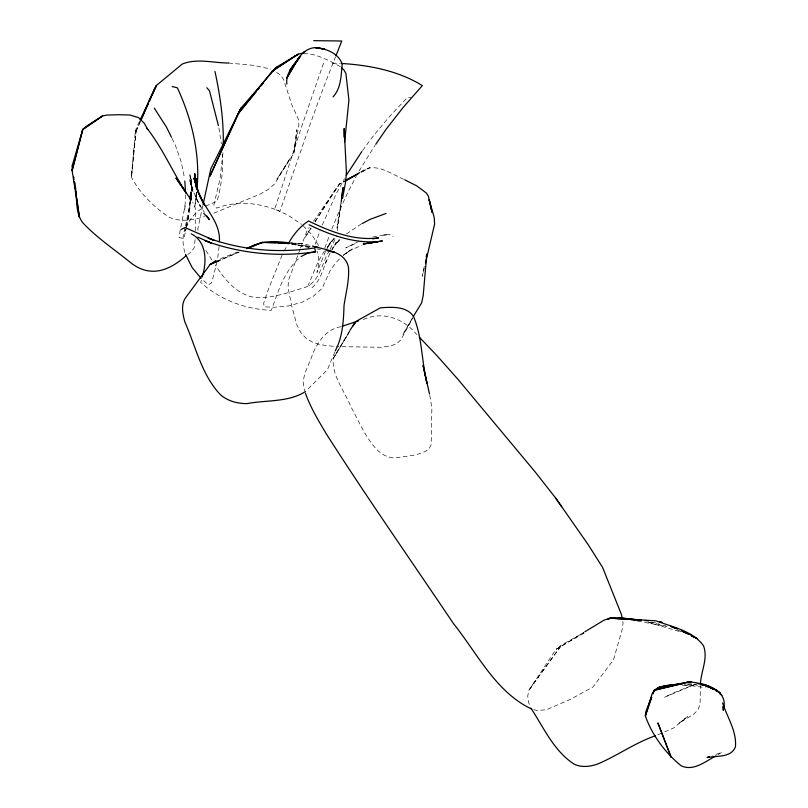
<?xml version="1.0" encoding="UTF-8"?>
<svg xmlns="http://www.w3.org/2000/svg" width="808" height="808" viewBox="0 0 808 808"><rect width="100%" height="100%" fill="white"/><g stroke="black" fill="none" stroke-linecap="round" stroke-linejoin="round"><path stroke-width="0.61" stroke-dasharray="4.04 3.03" d="M191.395 191.042L191.425 177.851L191.375 190.87L191.355 183.456L191.698 189.123L189.739 173.306L191.991 191.233L190.466 179.709L193.243 192.526L189.264 178.75L194.041 193.082L200.546 207.07L195.374 197.051L204.333 212.312M196.304 192.516L196.283 199.879L196.324 192.355M196.304 192.738L194.839 206.848L196.546 193.021M195.092 239.552L194.253 247.723L190.86 252.278L187.809 254.49M195.243 230.785L195.294 208.161L192.637 202.091M185.618 194.809L184.81 209.201L185.032 205.959L180.517 228.846M190.203 200.889L187.537 221.17L188.153 217.968L184.921 231.31L185.618 229.038M186.698 226.785L189.678 210.04L190.223 200.576M189.678 210.04L190.213 201.313M219.099 246.501L217.554 259.136M222.968 152.712L219.998 179.124L213.827 205.141L216.716 208.141C237.037 200.202 260.206 202.869 279.952 211.242C297.94 159.681 315.1 107.555 335.562 56.802M190.476 201.243L185.396 226.392M293.9 153.318L296.859 129.714L293.9 153.318L276.892 179.214L290.385 157.954L274.508 184.012L269.276 188.799L260.146 194.102L212.575 213.706M337.35 230.724L340.996 203.515M340.713 203.454L336.976 228.088L341.622 203.323M294.577 147.975L298.909 125.29L298.354 119.22L291.668 104.363L283.588 79.426L280.467 74.952L273.013 70.124M424.291 266.398L422.301 276.275L424.341 267.882M180.224 230.058L179.073 237.633L183.86 238.441L186.416 227.947M202.848 205.606L197.798 228.846L198.021 231.118M217.19 261.388L211.716 282.689L208.504 284.911L202.01 279.184M185.093 227.603C182.457 235.613 182.376 244.349 184.84 252.409M201.313 280.245L200.727 282.426C219.948 299.748 245.602 309.434 271.367 310.292C278.225 291.516 284.214 270.498 300.233 257.298M315.171 244.228L320.069 230.765M324.866 247.864L329.634 234.946M300.132 249.127L288.395 280.548L288.062 287.699L291.749 306.121L296.9 324.927L300.798 332.512L305.646 337.896L311.787 341.845L319.645 344.632L335.189 346.551M300.566 247.965L307.08 230.512L309.242 227.412M334.865 351.935L327.402 369.741L306.283 390.729M322.301 225.058L336.32 193.516L344.541 178.518M331.825 229.118L339.219 210.999L348.349 191.264L356.227 176.366M323.503 63.246L300.839 128.977L274.68 209.141L287.901 215.12L301.424 224.301M185.971 227.906C189.173 219.15 195.819 211.928 203.788 207.222M140.572 120.705L135.128 133.33L131.502 177.437C140.067 193.455 154.146 207.272 169.246 217.312C180.497 222.261 193.173 220.281 204.474 216.594M140.218 121.917L135.128 133.33L136.39 127.896L139.562 121.18M325.594 251.308L316.928 272.447C319.392 265.741 319.271 258.277 317.19 251.49M330.058 253.187L325.139 263.974L326.523 260.651C322.836 270.054 320.231 280.689 312.252 287.587L308.383 284.971L317.948 262.044L324.271 251.258M282.083 255.237L268.337 289.405L263.691 303.192L264.095 306.838L274.377 307.252L289.052 305.848L302.243 302.101L313.383 296.203L322.038 288.456L330.088 270.751L335.815 262.681L340.683 257.813M329.533 250.52C321.554 262.671 320.321 281.709 304.929 287.436C289.688 292.041 274.306 297.819 258.176 297.738C238.491 296.748 225.028 280.214 215.251 264.893M330.068 249.399L336.694 235.673M284.103 251.086L287.486 244.976M325.998 250.531L331.815 240.37L327.068 247.773L335.098 237.158L324.978 250.339M332.118 249.571L336.219 242.471L331.866 249.308L339.259 239.663L336.007 243.844L340.299 239.663M412.09 318.564L402.839 334.633L412.858 317.746L400.919 339.754L397.001 343.44L390.799 345.915L381.275 347.268L336.421 346.602M349.319 331.371L333.27 358.409C331.704 376.043 344.703 390.951 350.783 406.545C358.883 421.12 365.196 437.067 376.669 449.47C381.649 454.49 388.133 457.954 395.324 458.025C406.565 455.641 419.685 456.207 429.109 448.864L431.179 444.471L431.866 408.151L429.785 395.193M359.045 171.043L375.043 145.319M349.965 331.027L333.27 358.409L349.884 331.088M310.969 228.098L304.969 237.582L311.05 228.139M314.958 221.766L335.613 189.082L339.451 184.062L344.026 181.244M315.11 221.847L339.451 184.062L344.774 181.042M313.555 221.22L339.451 184.062L344.864 181.133M362.57 150.551L372.124 137.431L388.406 117.786L407.202 97.697L411.646 97.465M346.39 233.946L360.924 224.22M343.743 254.924L352.248 249.005L343.117 255.379L349.793 250.581L361.439 245.39M583.81 632.432L556.035 649.279L529.048 690.062L527.725 695.991L528.725 702.879L530.624 707.263M717.969 754.672L722.019 752.248L712.818 755.5M584.194 633.078L556.035 649.279L561.661 644.935L583.719 632.745M360.762 171.993C374.306 161.044 390.82 173.851 403.636 179.265M361.115 172.367L369.781 167.68L360.115 172.771M205.484 206.192L216.999 201.323C221.432 186.123 223.362 170.165 222.19 154.358M359.227 241.218L345.733 247.945L357.5 242.552M664.651 731.927L673.559 728.038L687.81 716.302L678.851 723.362L693.87 714.02L697.86 710.06L700.082 704.182L700.405 685.497M238.996 252.056L221.725 259.449L239.077 252.147M657.803 734.775L662.368 732.876M220.604 258.651L239.077 251.419M340.925 326.705C326.705 328.957 318.17 341.38 312.716 353.601C309.424 365.691 299.596 377.821 304.858 390.799M363.358 319.514C382.82 310.686 403.869 318.625 416.766 334.542M372.751 237.067L383.871 235.098M386.345 234.663L388.82 234.229L393.142 236.724M687.588 683.962L692.315 683.77M682.497 685.558L697.193 685.346M303.656 53.197C316.938 53.974 329.452 60.58 340.855 66.993M291.486 243.077L302.838 243.662L312.565 246.036M332.502 63.175L340.229 63.418M291.749 243.309L302.838 243.662L291.698 242.996M687.709 684.548L697.324 684.942M228.674 63.024L253.611 65.367L270.821 69.094M291.577 244.258L310.019 246.48M309.464 247.501L292.122 244.228L310.201 246.47M684.214 684.75L705.273 687.578M292.122 244.228L308.747 247.086M651.702 622.21L658.934 623.443M637.573 621.13L667.075 626.533M316.898 248.904L320.614 249.601M649.268 622.17L666.095 625.927M533.765 709.616L536.977 710.505L546.4 709.767L570.519 699.274L592.83 687.123L613.494 659.884L622.069 629.796L623.089 622.978L622.655 620.655M648.097 622.322L680.73 631.846M677.66 630.008L681.114 631.513M303.182 225.755L312.181 235.259L318.584 245.602M205.969 250.632L212.494 260.954M172.033 138.41L175.366 145.167L181.305 162.297L184.628 178.618M218.917 127.977L221.352 143.773M131.694 172.074L131.502 177.437L136.39 127.896L131.694 172.074M532.755 684.689L529.048 690.062L561.661 644.935L532.755 684.689M677.245 691.305L664.489 697.274L697.041 683.578L677.245 691.305"/><path stroke-width="1.21" d="M223.23 145.47C223.856 120.564 220.18 95.788 214.989 71.498M191.385 192.243L191.375 199.435L191.365 193.294M196.314 187.607L194.728 173.548L196.334 186.911L196.405 178.558L196.354 187.335M343.966 137.118L344.178 128.452L346.4 172.043L345.814 181.032L342.562 198.374M190.284 199.394L190.688 192.294L190.284 200.071M190.415 197.203L190.688 192.294M344.622 141.945L348.925 100.182L345.925 73.629L344.077 70.175L341.663 67.791M190.597 200.061L191.355 192.991M196.95 189.385C200.434 154.5 191.951 119.422 177.376 87.84L172.205 86.557M341.158 202.283L343.147 187.446L341.461 198.526M426.271 256.52L426.776 254.045L423.21 295.536L421.625 302.97L413.322 316.423M203.111 204.374L210.817 168.892L240.996 108.09L276.356 67.256L298.293 54.176L302.455 53.176M425.513 263.095L434.603 224.038L434.229 217.564L429.129 199.697L432.068 212.393L428.392 196.233L426.281 192.971L416.877 185.971L404.737 179.82M202.182 276.962C206.898 262.196 207.06 241.865 191.203 233.815M651.803 697.274L645.38 715.928C652.005 735.038 665.449 753.157 681.215 765.822C693.567 771.6 705.455 761.368 715.938 755.884M653.005 693.779L654.217 690.285L658.025 687.628L664.125 685.82L677.75 684.214M335.31 350.773C342.754 336.673 343.531 320.938 344.036 305.303C345.945 292.678 349.48 279.982 348.44 267.135C345.097 251.066 325.361 250.046 312.565 246.036M336.007 55.671L341.764 40.996L313.726 40.663M651.571 697.031L645.834 711.666L645.38 715.928L652.046 693.92L654.217 690.285L688.567 681.821C703.778 683.164 729.634 689.103 723.241 710.343L722.665 706.717M652.894 693.658L654.217 690.285L691.295 681.568L658.025 687.628L669.145 686.002M141.067 119.564L153.944 89.728L156.51 85.375L182.305 64.014C197.011 58.065 213.423 63.004 228.674 63.024M141.238 119.624L148.369 103.646M149.379 101.364L150.914 97.94M151.924 95.657L156.51 85.375L140.097 120.059M288.052 243.955C293.213 234.997 299.748 226.563 308.565 220.968C330.088 231.563 354.116 241.037 378.548 237.885L372.74 238.855M349.965 330.29L355.752 321.554L380.346 307.828C391.304 307.03 406.707 305.899 413.544 316.544C422.392 337.461 421.433 361.146 427.058 382.972M353.823 324.715L355.752 321.554L353.147 325.786M346.299 175.306L361.832 151.561M333.088 96.879C341.269 87.83 341.016 75.7 342.178 64.357C339.057 53.409 325.887 48.409 315.393 47.632C308.696 47.834 303.212 51.985 299.263 57.115C293.789 65.195 285.305 73.407 286.88 84.062M375.74 144.309L386.153 129.199L403.01 107.605L422.342 85.597C398.152 70.66 369.347 65.195 341.34 63.448M297.728 60.236L290.022 70.013L300.637 56.186M303.121 53.389L304.666 51.429L303.05 53.338M256.318 91.637L237.885 114.069L209.969 176.194L240.996 108.09L237.885 114.069L272.225 71.154L276.356 67.256L273.154 71.154M257.924 89.688L259.53 87.739M261.125 85.779L263.539 82.86M305.474 391.516C288.618 402.424 266.216 399.96 247.036 403.606C237.451 403.647 227.836 401.142 220.483 394.759C201.495 374.882 195.768 346.491 184.87 322.008C182.83 314.15 180.588 305.151 185.507 297.869L210.201 264.378L215.978 260.469M185.779 255.964C167.953 271.892 148.541 277.982 129.048 261.358C113.494 248.854 96.738 237.552 82.992 222.988C73.922 211.454 78.134 195.082 74.306 181.749M584.881 631.785L604.111 620.12L610.192 618.12L619.14 617.746L641.219 620.1M345.844 180.447L359.701 172.599M345.945 180.558L357.863 174.114M345.097 180.679L351.541 177.295M361.964 223.675L370.246 219.301L386.052 213.453M181.123 229.523L184.951 227.533L214.251 240.441L208.111 238.067C242.016 250.308 279.033 253.449 314.605 247.904L315.595 251.793L307.969 253.045L301.111 256.52M220.574 259.944L210.201 264.378L219.443 260.459M247.066 248.601C259.893 240.764 274.771 240.915 289.224 242.855M248.319 248.238L262.176 242.37L291.486 243.077M655.51 735.724C635.209 742.734 617.716 755.47 598.041 763.873C590.456 766.64 582.023 767.741 574.438 764.328C554.197 751.48 543.764 727.826 531.098 708.364M247.157 248.248L262.176 242.37L275.73 242.794M342.087 326.27L358.57 320.887M709.363 756.712L707.061 757.53C716.403 755.611 731.078 757.995 735.421 746.945C736.926 731.381 727.22 717.302 722.615 702.93M370.973 242.43L363.065 244.117L382.376 240.936L367.246 243.43L377.74 241.643C353.783 243.511 330.371 235.017 309.111 224.806M383.871 235.098L386.345 234.663M671.61 685.639L674.084 685.275M315.595 251.793C278.629 257.308 240.208 253.742 205.121 240.723L211.312 243.056L197.849 237.168M680.225 683.932L682.71 683.639M678.154 684.467L664.125 685.82L666.58 685.78M702.091 685.275L704.536 685.245L702.132 685.144M279.427 242.915L289.284 243.228M625.008 619.322L610.192 618.12L607.99 619.342L610.192 618.12L655.985 620.817C672.276 627.038 692.961 630.745 703.536 645.855C708.313 658.439 700.859 671.589 700.395 684.245M631.189 619.827L634.896 620.12M659.591 622.13L662.065 622.322L659.611 622.069M644.895 620.494L648.572 620.887M280.194 242.844L270.66 241.743L279.275 242.784M314.948 247.076L318.635 247.521L316.221 247.218M638.431 620.11L619.14 617.746L622.827 618.423M698.203 683.73L704 684.487L709.374 686.477L720.15 692.81L715.848 690.587M711.464 688.406L713.939 688.739L705.495 686.164M625.281 618.878L627.745 619.322M674.448 627.887L676.912 628.341L672.105 627.271M329.28 251.238L334.239 252.167L326.917 250.662M531.614 709.02C495.9 692.325 477.265 653.268 453.571 623.746C411.06 560.5 367.297 498.082 326.281 433.846C318.514 420.756 310.565 407.616 305.434 393.213M686.78 633.613L691.608 635.017L681.184 630.896M670.751 626.372L677.518 629.089M715.332 689.931L717.625 690.729L704 684.487L712.616 688.931M691.507 636.037L697.274 638.552L691.789 635.926M683.013 631.715L686.295 633.3M709.374 686.477L712.979 688.982M719.908 693.779L721.918 695.173M419.332 337.189L437.269 355.995L457.934 379.295L535.25 472.024L555.722 498.142L588.386 544.966L602.596 567.398L621.554 614.837L622.21 618.332M201.111 278.346L192.183 267.62L185.497 254.328M203.757 213.312L209.403 219.645L206.868 215.978M206.858 87.739L209.494 90.809L218.392 125.624M555.722 498.142L561.681 506.697M191.243 200.081L175.942 177.992L185.577 192.203M154.278 108.11L166.478 127.139L171.478 137.279M185.709 192.102C172.306 171.104 162.317 147.904 146.925 128.209L147.723 129.532L144.4 123.402L138.602 117.635L129.957 115.019L118.271 114.726L106.707 115.079L102.364 116.069L82.77 129.462L72.124 170.599L79.467 217.544L76.71 197.758M196.283 186.658L195.395 179.689L197.98 192.001L194.061 178.235L198.546 192.062L204.666 205.545L199.556 195.536C206.777 210.696 220.675 223.624 219.392 241.723M194.061 178.235L198.839 194.607M429.513 394.001L423.038 365.347L426.806 383.083M74.467 181.679L74.821 184.153M75.164 186.628L75.508 189.102M75.851 191.577L76.366 195.284M73.669 176.78L73.993 179.265M184.79 181.022L185.598 193.021M72.235 165.6L72.124 170.599L82.77 129.462L86.072 126.472L102.364 116.069L82.77 129.462L72.235 165.6M295.263 63.559L286.81 78.012L299.263 57.115L295.263 63.559M294.597 56.318L272.225 71.154L298.293 54.176L294.597 56.318M322.271 48.722L315.393 47.632L324.836 49.147L322.271 48.722M671.095 757.167L657.965 723.089L671.095 757.167"/></g></svg>
